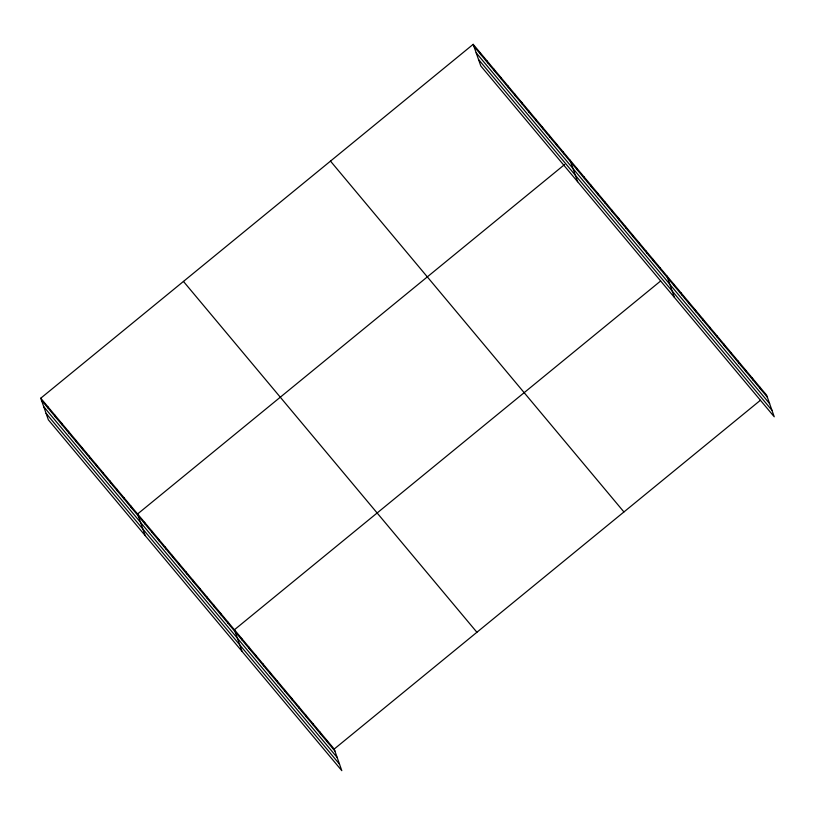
<?xml version="1.0" encoding="UTF-8"?>
<svg xmlns="http://www.w3.org/2000/svg" width="815" height="815" viewBox="0 0 815 815"><rect width="100%" height="100%" fill="white"/><g stroke="black" fill="none" stroke-linecap="round" stroke-linejoin="round"><path stroke-width="1.22" d="M40.75 398.209L334.201 749.046L341.811 770.664L48.36 419.827L40.75 398.209L473.189 44.336L766.64 395.173L774.25 416.791L480.799 65.954L473.189 44.336M564.673 164.487L137.592 513.98L145.202 535.608M660.619 281.002L234.425 629.761L242.045 651.379M334.201 749.046L760.395 400.287M473.892 46.323L767.343 397.17M476.174 52.802L769.625 403.649M478.517 59.475L771.968 410.322M330.483 161.105L623.933 511.952M183.457 281.43L476.907 632.267M41.453 400.206L334.904 751.043M43.735 406.675L337.186 757.522M46.078 413.348L339.529 764.195M759.509 386.656L760.212 388.653M752.388 378.129L753.091 380.126M745.256 369.613L745.959 371.609M738.125 361.096L738.828 363.093M731.004 352.569L731.707 354.566M723.873 344.052L724.576 346.049M716.752 335.536L717.455 337.532M709.62 327.009L710.323 329.005M702.499 318.492L703.202 320.489M695.368 309.975L696.071 311.962M688.247 301.448L688.95 303.445M681.116 292.931L681.819 294.928M673.995 284.404L674.698 286.401M666.864 275.888L674.474 297.506M659.946 267.615L660.649 269.612M653.029 259.353L653.732 261.34M646.112 251.081L646.815 253.078M639.194 242.809L639.897 244.806M632.277 234.537L632.98 236.533M625.36 226.264L626.063 228.261M618.442 218.002L619.145 219.999M611.525 209.73L612.228 211.727M604.608 201.458L605.311 203.455M597.69 193.186L598.393 195.182M590.773 184.924L591.476 186.92M583.856 176.651L584.559 178.648M576.939 168.379L577.641 170.376M570.021 160.107L577.641 181.725M563.104 151.845L563.807 153.831M556.187 143.572L556.889 145.569M549.269 135.3L549.972 137.297M542.352 127.028L543.055 129.025M535.435 118.756L536.138 120.752M528.528 110.494L529.23 112.49M521.61 102.221L522.313 104.218M514.693 93.949L515.396 95.946M507.776 85.677L508.479 87.674M500.858 77.415L501.561 79.412M493.941 69.143L494.644 71.139M487.024 60.87L487.727 62.867M480.106 52.598L480.809 54.595M327.07 740.529L327.773 742.526M319.949 732.013L320.652 733.999M312.817 723.486L313.52 725.482M305.696 714.969L306.399 716.966M298.565 706.442L299.268 708.439M291.444 697.925L292.147 699.922M284.313 689.409L285.016 691.405M277.192 680.882L277.895 682.878M270.06 672.365L270.763 674.362M262.929 663.848L263.632 665.845M255.808 655.321L256.511 657.318M248.677 646.804L249.38 648.801M241.556 638.288L242.259 640.274M227.507 621.488L228.21 623.485M220.59 613.226L221.293 615.223M213.673 604.954L214.376 606.951M206.755 596.682L207.458 598.679M199.838 588.41L200.541 590.406M192.921 580.148L193.624 582.134M186.003 571.875L186.706 573.872M179.086 563.603L179.789 565.6M172.169 555.331L172.872 557.328M165.262 547.059L165.965 549.055M158.344 538.797L159.047 540.793M151.427 530.524L152.13 532.521M144.51 522.252L145.213 524.249M130.675 505.718L131.378 507.714M123.758 497.445L124.461 499.442M116.84 489.173L117.543 491.17M109.923 480.901L110.626 482.898M103.006 472.639L103.709 474.625M96.088 464.367L96.791 466.363M89.171 456.094L89.874 458.091M82.254 447.822L82.957 449.819M75.337 439.55L76.04 441.547M68.419 431.288L69.122 433.285M61.502 423.016L62.205 425.012M54.585 414.743L55.288 416.74M47.667 406.471L48.37 408.468"/></g></svg>
